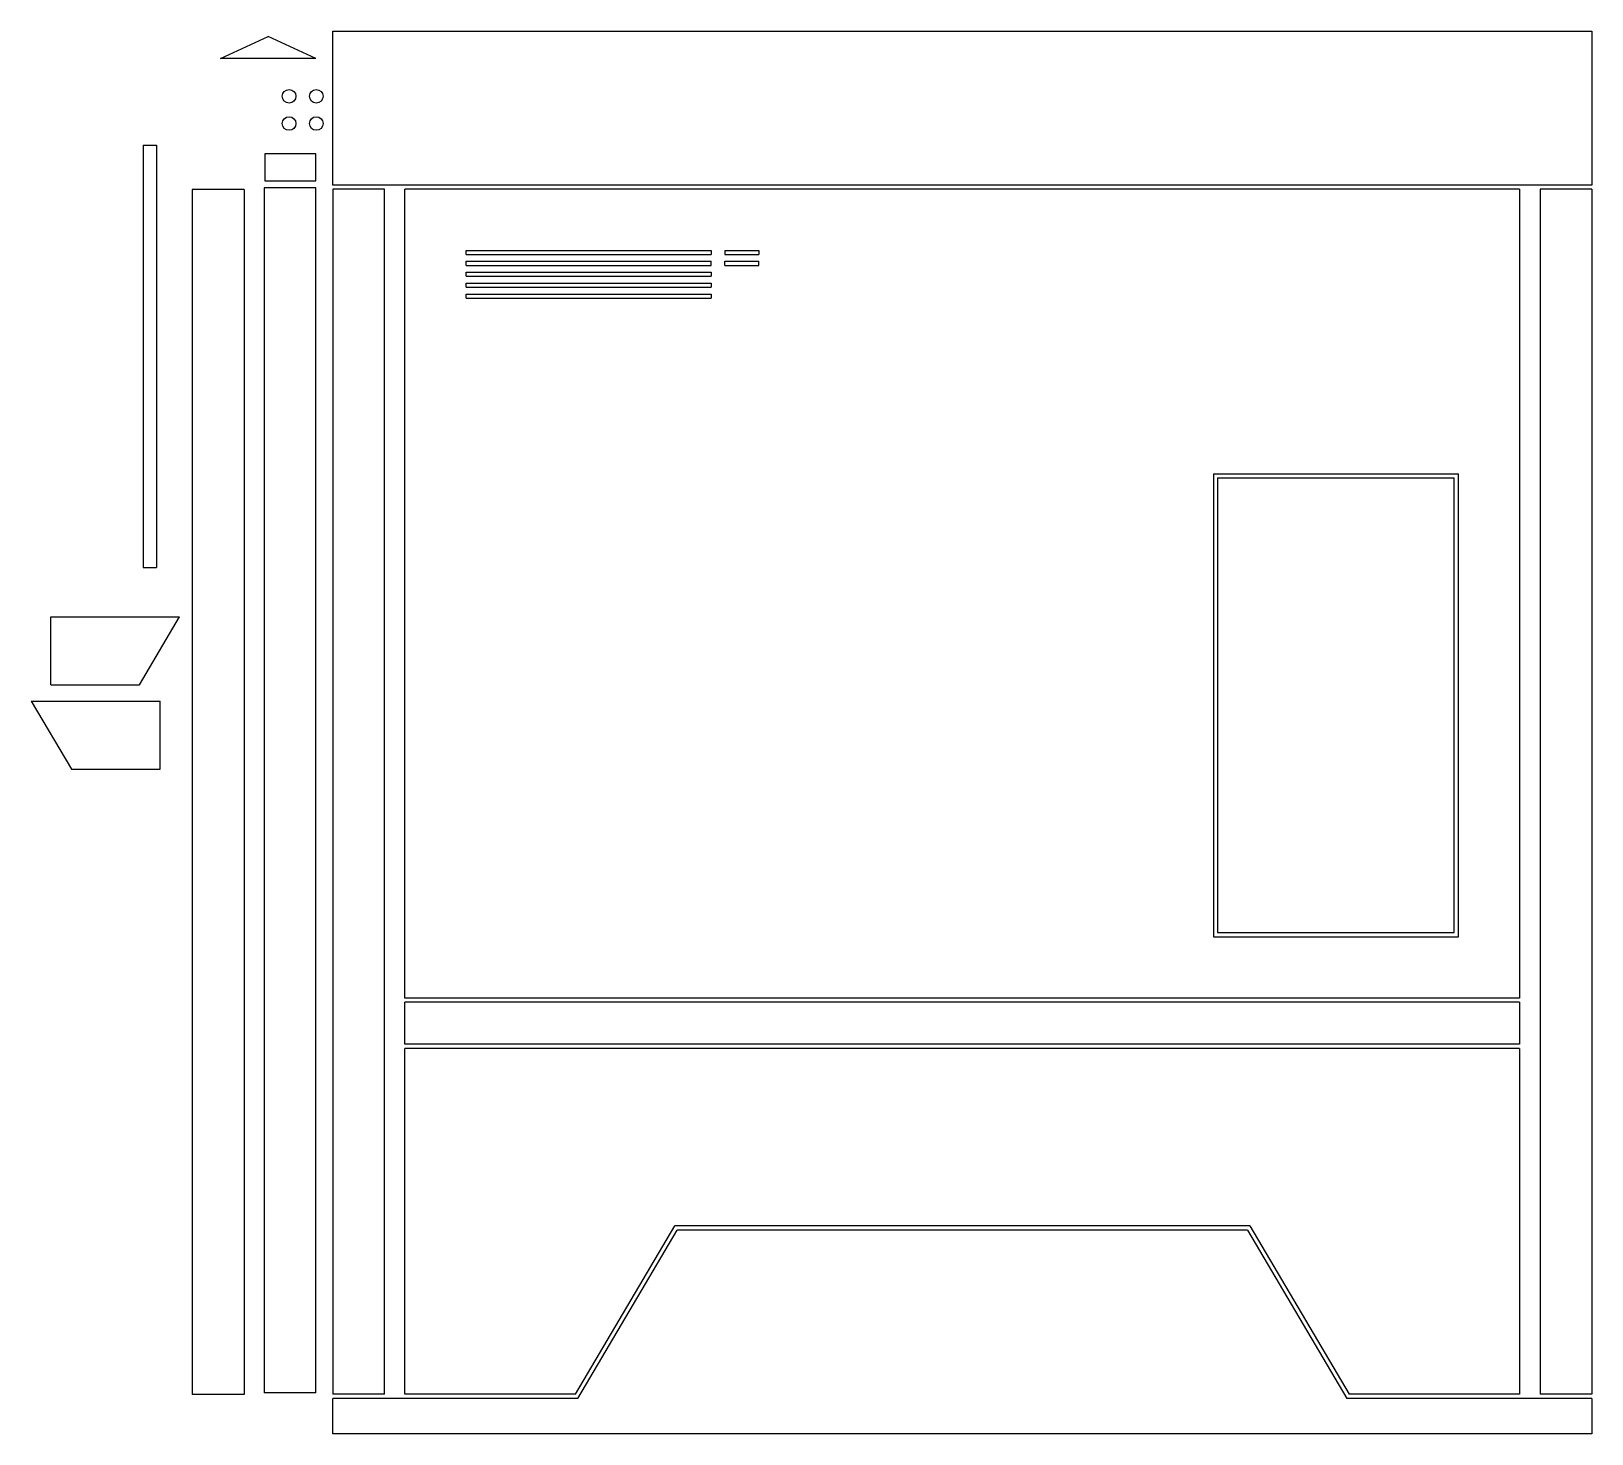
# Model space of a CAD drawing. Header units: inches. Extents: x 0 to 11.5, y 0.1 to 10.4.
import ezdxf

# ---------------------------------------------------------------- set-up
doc = ezdxf.new("R2010")
doc.units = ezdxf.units.IN
doc.header["$MEASUREMENT"] = 0
doc.layers.add('Greebles', color=3, linetype='Continuous', lineweight=25)

msp = doc.modelspace()

# ---------------------------------------------------------------- linework, layer by layer
at = {"layer": 'Greebles'}
for p, q in [((1.425, 10.175), (1.775, 10.335)), ((2.125, 10.175), (1.775, 10.335)), ((2.25, 9.245), (2.25, 10.375)), ((2.25, 10.375), (11.5, 10.375)), ((11.5, 10.375), (11.5, 9.245)), ((2.125, 10.175), (1.425, 10.175)), ((0.856, 9.537), (0.956, 9.537)), ((0.856, 9.537), (0.856, 6.437)), ((0.956, 9.537), (0.956, 6.437)), ((2.125, 9.475), (1.75, 9.475)), ((1.75, 9.475), (1.75, 9.275)), ((2.125, 9.275), (2.125, 9.475)), ((1.598, 9.212), (1.218, 9.212)), ((1.218, 9.212), (1.218, 0.362)), ((1.598, 9.212), (1.598, 0.362)), ((2.125, 9.225), (1.745, 9.225)), ((1.745, 9.225), (1.745, 0.375)), ((1.75, 9.275), (2.125, 9.275)), ((2.125, 0.375), (2.125, 9.225)), ((11.5, 9.245), (2.25, 9.245)), ((2.63, 9.215), (2.25, 9.215)), ((2.25, 9.215), (2.25, 0.365)), ((2.63, 0.365), (2.63, 9.215)), ((10.97, 9.215), (2.78, 9.215)), ((2.78, 3.275), (2.78, 9.215)), ((10.97, 9.215), (10.97, 3.275)), ((11.5, 9.215), (11.12, 9.215)), ((11.12, 9.215), (11.12, 0.365)), ((11.5, 9.215), (11.5, 0.365)), ((3.23, 8.765), (5.03, 8.765)), ((3.23, 8.735), (3.23, 8.765)), ((3.23, 8.735), (5.03, 8.735)), ((5.03, 8.765), (5.03, 8.735)), ((5.13, 8.765), (5.38, 8.765)), ((5.13, 8.765), (5.13, 8.735)), ((5.13, 8.735), (5.38, 8.735)), ((5.38, 8.765), (5.38, 8.735)), ((3.23, 8.685), (5.03, 8.685)), ((3.23, 8.655), (3.23, 8.685)), ((3.23, 8.655), (5.03, 8.655)), ((3.23, 8.605), (5.03, 8.605)), ((3.23, 8.575), (3.23, 8.605)), ((5.03, 8.655), (5.03, 8.685)), ((5.03, 8.605), (5.03, 8.575)), ((5.13, 8.685), (5.38, 8.685)), ((5.13, 8.655), (5.13, 8.685)), ((5.13, 8.655), (5.38, 8.655)), ((5.38, 8.655), (5.38, 8.685)), ((3.23, 8.575), (5.03, 8.575)), ((3.23, 8.525), (5.03, 8.525)), ((3.23, 8.495), (3.23, 8.525)), ((3.23, 8.495), (5.03, 8.495)), ((5.03, 8.525), (5.03, 8.495)), ((3.23, 8.445), (5.03, 8.445)), ((3.23, 8.415), (3.23, 8.445)), ((3.23, 8.415), (5.03, 8.415)), ((5.03, 8.445), (5.03, 8.415)), ((8.72, 7.125), (10.52, 7.125)), ((8.72, 7.125), (8.72, 3.725)), ((10.52, 3.725), (10.52, 7.125)), ((8.75, 7.095), (8.75, 3.755)), ((8.75, 7.095), (10.49, 7.095)), ((10.49, 3.755), (10.49, 7.095)), ((0.856, 6.437), (0.956, 6.437)), ((0.178, 6.075), (1.125, 6.075)), ((0.178, 5.575), (0.178, 6.075)), ((0.83, 5.575), (1.125, 6.075)), ((0.178, 5.575), (0.83, 5.575)), ((0.034, 5.456), (0.982, 5.456)), ((0.034, 5.456), (0.33, 4.956)), ((0.982, 4.956), (0.982, 5.456)), ((0.33, 4.956), (0.982, 4.956)), ((8.72, 3.725), (10.52, 3.725)), ((8.75, 3.755), (10.49, 3.755)), ((10.97, 3.275), (2.78, 3.275)), ((10.97, 3.245), (2.78, 3.245)), ((2.78, 2.935), (2.78, 3.245)), ((10.97, 3.245), (10.97, 2.935)), ((10.97, 2.935), (2.78, 2.935)), ((10.97, 2.905), (2.78, 2.905)), ((2.78, 0.365), (2.78, 2.905)), ((10.97, 2.905), (10.97, 0.365)), ((4.033, 0.365), (4.763, 1.601)), ((4.05, 0.335), (4.78, 1.571)), ((8.987, 1.601), (4.763, 1.601)), ((8.97, 1.571), (4.78, 1.571)), ((8.97, 1.571), (9.7, 0.335)), ((8.987, 1.601), (9.717, 0.365)), ((1.598, 0.362), (1.218, 0.362)), ((2.125, 0.375), (1.745, 0.375)), ((2.63, 0.365), (2.25, 0.365)), ((4.033, 0.365), (2.78, 0.365)), ((10.97, 0.365), (9.717, 0.365)), ((11.5, 0.365), (11.12, 0.365)), ((4.05, 0.335), (2.25, 0.335)), ((2.25, 0.075), (2.25, 0.335)), ((11.5, 0.335), (9.7, 0.335)), ((11.5, 0.335), (11.5, 0.075)), ((11.5, 0.075), (2.25, 0.075))]:
    msp.add_line(p, q, dxfattribs=at)
for centre in [(1.929, 9.897), (2.129, 9.897), (1.929, 9.697), (2.129, 9.697)]:
    msp.add_circle(centre, 0.05, dxfattribs=at)

doc.saveas('drawing.dxf')
